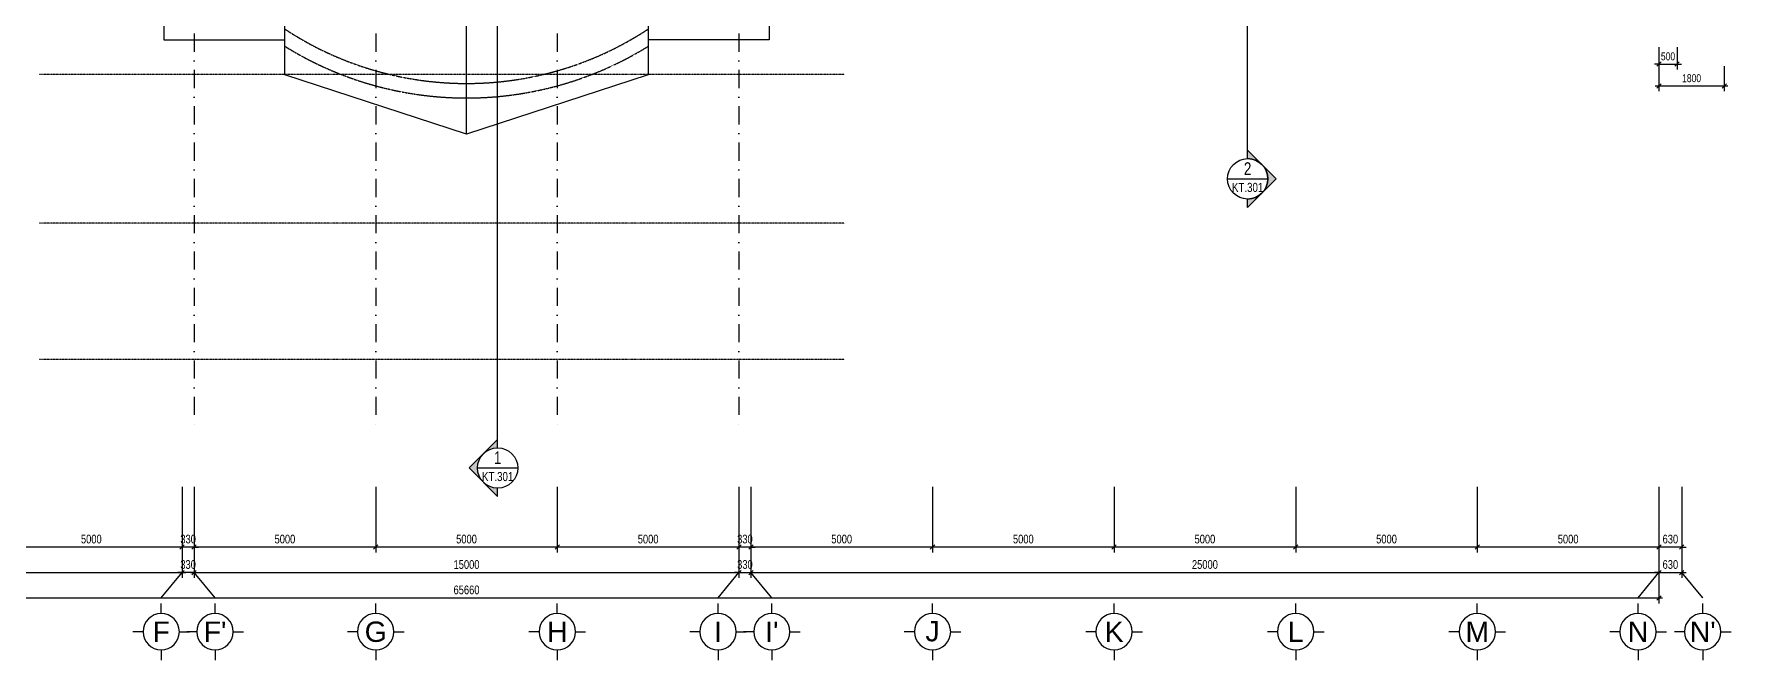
# Model space of a CAD drawing. Header units: millimetres. Extents: x -6474 to 114660, y -19276 to 162431.
# Drawn here: x 20920 to 67646, y -19276 to -2037 of the extents above; entities that cross this region are included whole.
import ezdxf
from ezdxf.enums import TextEntityAlignment as Align

# ---------------------------------------------------------------- set-up
doc = ezdxf.new("R2010")
doc.units = ezdxf.units.MM
for name, pattern in [('luoi  H3$0$DASHDOT', [1, 0.5, -0.25, 0, -0.25]), ('luoi  H3$0$DASHDOT2', [0.5, 0.25, -0.125, 0, -0.125]), ('TT MAI$0$HIDDEN', [0.375, 0.25, -0.125])]:
    doc.linetypes.add(name, pattern=pattern)
for name, color, linetype in [('CUA3', 3, 'Continuous'), ('DAUCAT$0$GHICHU', 6, 'Continuous'), ('dimTT MAI$0$HATCH', 8, 'Continuous'), ('luoi  H3$0$DIM100', 9, 'Continuous'), ('luoi  H3$0$GHICHU', 40, 'Continuous'), ('luoi  H3$0$KH TRUC100', 7, 'Continuous'), ('luoi  H3$0$truc 3', 8, 'Continuous'), ('luoi  H3$0$TRUC9', 251, 'luoi  H3$0$DASHDOT'), ('TEXT', 7, 'Continuous'), ('TT MAI$0$3', 4, 'Continuous'), ('TT MAI$0$VACH121', 121, 'Continuous')]:
    doc.layers.add(name, color=color, linetype=linetype)
doc.styles.add('DAUCAT$0$Tahoma', font='tahoma_1.ttf')
doc.styles.add('DAUCAT$0$VSIMPLEX.SHX', font='VSIMPLEX.SHX', dxfattribs={"width": 0.8})
doc.styles.add('dimTT MAI$0$Standard', font='txt')
doc.styles.add('dimTT MAI$0$VSIMPLEX.SHX', font='VSIMPLEX.SHX', dxfattribs={"width": 0.8})
doc.styles.add('luoi  H3$0$VHELVEN', font='vhelven_0.ttf')
doc.styles.add('luoi  H3$0$VSIMPLEX.SHX', font='VSIMPLEX.SHX', dxfattribs={"width": 0.8})
doc.dimstyles.new('dimTT MAI$0$1-100', dxfattribs={"dimscale": 0, "dimtxt": 220, "dimasz": 120, "dimexe": 150, "dimexo": 300, "dimgap": 100, "dimtad": 1, "dimdec": 0, "dimzin": 0, "dimdsep": 46, "dimtxsty": 'dimTT MAI$0$VSIMPLEX.SHX', "dimblk1": 'dimTT MAI$0$_OBLIQUE', "dimblk2": 'dimTT MAI$0$_OBLIQUE', "dimsah": 1, "dimcen": 0, "dimdle": 100, "dimclrd": 2, "dimclre": 2, "dimclrt": 4, "dimadec": 0, "dimazin": 0, "dimtfac": 1, "dimtdec": 0, "dimtix": 1, "dimtmove": 2, "dimatfit": 3, "dimfxl": 0, "dimtolj": 1, "dimtzin": 0, "dimlwd": -1, "dimlwe": -1, "dimarcsym": 0})
doc.dimstyles.new('dimTT MAI$0$Standard', dxfattribs={"dimtxt": 0.18, "dimasz": 0.18, "dimexe": 0.18, "dimexo": 0.0625, "dimgap": 0.09, "dimtad": 0, "dimtih": 1, "dimtoh": 1, "dimdec": 4, "dimzin": 0, "dimdsep": 46, "dimtxsty": 'dimTT MAI$0$Standard', "dimcen": 0.09, "dimadec": 0, "dimazin": 0, "dimtfac": 1, "dimtdec": 4, "dimtofl": 0, "dimtmove": 0, "dimatfit": 3, "dimfxl": 0, "dimtolj": 1, "dimtzin": 0, "dimarcsym": 0})
doc.dimstyles.new('luoi  H3$0$100', dxfattribs={"dimscale": 0, "dimtxt": 240, "dimasz": 120, "dimexe": 150, "dimexo": 300, "dimgap": 100, "dimtad": 1, "dimdec": 0, "dimzin": 0, "dimdsep": 46, "dimtxsty": 'luoi  H3$0$VSIMPLEX.SHX', "dimblk1": 'luoi  H3$0$_OBLIQUE', "dimblk2": 'luoi  H3$0$_OBLIQUE', "dimsah": 1, "dimcen": 0, "dimdle": 100, "dimclrd": 2, "dimclre": 2, "dimclrt": 4, "dimadec": 0, "dimazin": 0, "dimtfac": 1, "dimtdec": 0, "dimtix": 1, "dimtmove": 2, "dimatfit": 3, "dimfxl": 0, "dimtolj": 1, "dimtzin": 0, "dimlwd": -1, "dimlwe": -1, "dimarcsym": 0})

# ---------------------------------------------------------------- blocks, each defined once
blk = doc.blocks.new('luoi  H3$0$_OBLIQUE')
at = {"color": 0, "linetype": 'ByBlock'}
blk.add_line((-0.5, -0.5), (0.5, 0.5), dxfattribs=at)
blk = doc.blocks.new('*D225')
at = {"layer": 'DEFPOINTS', "color": 0, "ltscale": 2}
for p in [(65660, -14207), (66290, -14207), (65660, -16166)]:
    blk.add_point(p, dxfattribs=at)
at = {"layer": 'luoi  H3$0$DIM100', "color": 2, "ltscale": 2}
for p, q in [((65660, -14507), (65660, -16316)), ((66290, -14507), (66290, -16316)), ((65660, -16166), (65540, -16166)), ((66290, -16166), (65660, -16166)), ((66290, -16166), (66410, -16166))]:
    blk.add_line(p, q, dxfattribs=at)
at = {"layer": 'luoi  H3$0$DIM100', "color": 2, "ltscale": 2, "xscale": 120, "yscale": 120, "zscale": 120}
blk.add_blockref('luoi  H3$0$_OBLIQUE', (65660, -16166), dxfattribs=at)
at = {"layer": 'luoi  H3$0$DIM100', "color": 2, "ltscale": 2, "xscale": 120, "yscale": 120, "zscale": 120, "rotation": 180}
blk.add_blockref('luoi  H3$0$_OBLIQUE', (66290, -16166), dxfattribs=at)
at = {"layer": 'luoi  H3$0$DIM100', "color": 4, "ltscale": 2, "insert": (65975, -15946), "char_height": 240, "attachment_point": 5, "style": 'luoi  H3$0$VSIMPLEX.SHX'}
blk.add_mtext('\\A1;630', dxfattribs=at)
blk = doc.blocks.new('*D226')
at = {"layer": 'DEFPOINTS', "color": 0, "ltscale": 2}
for p in [(60660, -14207), (65660, -14207), (60660, -16166)]:
    blk.add_point(p, dxfattribs=at)
at = {"layer": 'luoi  H3$0$DIM100', "color": 2, "ltscale": 2}
for p, q in [((60660, -14507), (60660, -16316)), ((65660, -14507), (65660, -16316)), ((65760, -16166), (60560, -16166))]:
    blk.add_line(p, q, dxfattribs=at)
at = {"layer": 'luoi  H3$0$DIM100', "color": 2, "ltscale": 2, "xscale": 120, "yscale": 120, "zscale": 120, "rotation": 180}
blk.add_blockref('luoi  H3$0$_OBLIQUE', (60660, -16166), dxfattribs=at)
at = {"layer": 'luoi  H3$0$DIM100', "color": 2, "ltscale": 2, "xscale": 120, "yscale": 120, "zscale": 120}
blk.add_blockref('luoi  H3$0$_OBLIQUE', (65660, -16166), dxfattribs=at)
at = {"layer": 'luoi  H3$0$DIM100', "color": 4, "ltscale": 2, "insert": (63160, -15946), "char_height": 240, "attachment_point": 5, "style": 'luoi  H3$0$VSIMPLEX.SHX'}
blk.add_mtext('\\A1;5000', dxfattribs=at)
blk = doc.blocks.new('*D227')
at = {"layer": 'DEFPOINTS', "color": 0, "ltscale": 2}
for p in [(55660, -14207), (60660, -14207), (55660, -16166)]:
    blk.add_point(p, dxfattribs=at)
at = {"layer": 'luoi  H3$0$DIM100', "color": 2, "ltscale": 2}
for p, q in [((55660, -14507), (55660, -16316)), ((60660, -14507), (60660, -16316)), ((60760, -16166), (55560, -16166))]:
    blk.add_line(p, q, dxfattribs=at)
at = {"layer": 'luoi  H3$0$DIM100', "color": 2, "ltscale": 2, "xscale": 120, "yscale": 120, "zscale": 120, "rotation": 180}
blk.add_blockref('luoi  H3$0$_OBLIQUE', (55660, -16166), dxfattribs=at)
at = {"layer": 'luoi  H3$0$DIM100', "color": 2, "ltscale": 2, "xscale": 120, "yscale": 120, "zscale": 120}
blk.add_blockref('luoi  H3$0$_OBLIQUE', (60660, -16166), dxfattribs=at)
at = {"layer": 'luoi  H3$0$DIM100', "color": 4, "ltscale": 2, "insert": (58160, -15946), "char_height": 240, "attachment_point": 5, "style": 'luoi  H3$0$VSIMPLEX.SHX'}
blk.add_mtext('\\A1;5000', dxfattribs=at)
blk = doc.blocks.new('*D228')
at = {"layer": 'DEFPOINTS', "color": 0, "ltscale": 2}
for p in [(50660, -14207), (55660, -14207), (50660, -16166)]:
    blk.add_point(p, dxfattribs=at)
at = {"layer": 'luoi  H3$0$DIM100', "color": 2, "ltscale": 2}
for p, q in [((50660, -14507), (50660, -16316)), ((55660, -14507), (55660, -16316)), ((55760, -16166), (50560, -16166))]:
    blk.add_line(p, q, dxfattribs=at)
at = {"layer": 'luoi  H3$0$DIM100', "color": 2, "ltscale": 2, "xscale": 120, "yscale": 120, "zscale": 120, "rotation": 180}
blk.add_blockref('luoi  H3$0$_OBLIQUE', (50660, -16166), dxfattribs=at)
at = {"layer": 'luoi  H3$0$DIM100', "color": 2, "ltscale": 2, "xscale": 120, "yscale": 120, "zscale": 120}
blk.add_blockref('luoi  H3$0$_OBLIQUE', (55660, -16166), dxfattribs=at)
at = {"layer": 'luoi  H3$0$DIM100', "color": 4, "ltscale": 2, "insert": (53160, -15946), "char_height": 240, "attachment_point": 5, "style": 'luoi  H3$0$VSIMPLEX.SHX'}
blk.add_mtext('\\A1;5000', dxfattribs=at)
blk = doc.blocks.new('*D229')
at = {"layer": 'DEFPOINTS', "color": 0, "ltscale": 2}
for p in [(45660, -14207), (50660, -14207), (45660, -16166)]:
    blk.add_point(p, dxfattribs=at)
at = {"layer": 'luoi  H3$0$DIM100', "color": 2, "ltscale": 2}
for p, q in [((45660, -14507), (45660, -16316)), ((50660, -14507), (50660, -16316)), ((50760, -16166), (45560, -16166))]:
    blk.add_line(p, q, dxfattribs=at)
at = {"layer": 'luoi  H3$0$DIM100', "color": 2, "ltscale": 2, "xscale": 120, "yscale": 120, "zscale": 120, "rotation": 180}
blk.add_blockref('luoi  H3$0$_OBLIQUE', (45660, -16166), dxfattribs=at)
at = {"layer": 'luoi  H3$0$DIM100', "color": 2, "ltscale": 2, "xscale": 120, "yscale": 120, "zscale": 120}
blk.add_blockref('luoi  H3$0$_OBLIQUE', (50660, -16166), dxfattribs=at)
at = {"layer": 'luoi  H3$0$DIM100', "color": 4, "ltscale": 2, "insert": (48160, -15946), "char_height": 240, "attachment_point": 5, "style": 'luoi  H3$0$VSIMPLEX.SHX'}
blk.add_mtext('\\A1;5000', dxfattribs=at)
blk = doc.blocks.new('*D230')
at = {"layer": 'DEFPOINTS', "color": 0, "ltscale": 2}
for p in [(40660, -14207), (45660, -14207), (40660, -16166)]:
    blk.add_point(p, dxfattribs=at)
at = {"layer": 'luoi  H3$0$DIM100', "color": 2, "ltscale": 2}
for p, q in [((40660, -14507), (40660, -16316)), ((45660, -14507), (45660, -16316)), ((45760, -16166), (40560, -16166))]:
    blk.add_line(p, q, dxfattribs=at)
at = {"layer": 'luoi  H3$0$DIM100', "color": 2, "ltscale": 2, "xscale": 120, "yscale": 120, "zscale": 120, "rotation": 180}
blk.add_blockref('luoi  H3$0$_OBLIQUE', (40660, -16166), dxfattribs=at)
at = {"layer": 'luoi  H3$0$DIM100', "color": 2, "ltscale": 2, "xscale": 120, "yscale": 120, "zscale": 120}
blk.add_blockref('luoi  H3$0$_OBLIQUE', (45660, -16166), dxfattribs=at)
at = {"layer": 'luoi  H3$0$DIM100', "color": 4, "ltscale": 2, "insert": (43160, -15946), "char_height": 240, "attachment_point": 5, "style": 'luoi  H3$0$VSIMPLEX.SHX'}
blk.add_mtext('\\A1;5000', dxfattribs=at)
blk = doc.blocks.new('*D231')
at = {"layer": 'DEFPOINTS', "color": 0, "ltscale": 2}
for p in [(40330, -14207), (40660, -14207), (40330, -16166)]:
    blk.add_point(p, dxfattribs=at)
at = {"layer": 'luoi  H3$0$DIM100', "color": 2, "ltscale": 2}
for p, q in [((40330, -14507), (40330, -16316)), ((40660, -14507), (40660, -16316)), ((40330, -16166), (40210, -16166)), ((40660, -16166), (40330, -16166)), ((40660, -16166), (40780, -16166))]:
    blk.add_line(p, q, dxfattribs=at)
at = {"layer": 'luoi  H3$0$DIM100', "color": 2, "ltscale": 2, "xscale": 120, "yscale": 120, "zscale": 120}
blk.add_blockref('luoi  H3$0$_OBLIQUE', (40330, -16166), dxfattribs=at)
at = {"layer": 'luoi  H3$0$DIM100', "color": 2, "ltscale": 2, "xscale": 120, "yscale": 120, "zscale": 120, "rotation": 180}
blk.add_blockref('luoi  H3$0$_OBLIQUE', (40660, -16166), dxfattribs=at)
at = {"layer": 'luoi  H3$0$DIM100', "color": 4, "ltscale": 2, "insert": (40495, -15946), "char_height": 240, "attachment_point": 5, "style": 'luoi  H3$0$VSIMPLEX.SHX'}
blk.add_mtext('\\A1;330', dxfattribs=at)
blk = doc.blocks.new('*D232')
at = {"layer": 'DEFPOINTS', "color": 0, "ltscale": 2}
for p in [(35330, -14207), (40330, -14207), (35330, -16166)]:
    blk.add_point(p, dxfattribs=at)
at = {"layer": 'luoi  H3$0$DIM100', "color": 2, "ltscale": 2}
for p, q in [((35330, -14507), (35330, -16316)), ((40330, -14507), (40330, -16316)), ((40430, -16166), (35230, -16166))]:
    blk.add_line(p, q, dxfattribs=at)
at = {"layer": 'luoi  H3$0$DIM100', "color": 2, "ltscale": 2, "xscale": 120, "yscale": 120, "zscale": 120, "rotation": 180}
blk.add_blockref('luoi  H3$0$_OBLIQUE', (35330, -16166), dxfattribs=at)
at = {"layer": 'luoi  H3$0$DIM100', "color": 2, "ltscale": 2, "xscale": 120, "yscale": 120, "zscale": 120}
blk.add_blockref('luoi  H3$0$_OBLIQUE', (40330, -16166), dxfattribs=at)
at = {"layer": 'luoi  H3$0$DIM100', "color": 4, "ltscale": 2, "insert": (37830, -15946), "char_height": 240, "attachment_point": 5, "style": 'luoi  H3$0$VSIMPLEX.SHX'}
blk.add_mtext('\\A1;5000', dxfattribs=at)
blk = doc.blocks.new('*D233')
at = {"layer": 'DEFPOINTS', "color": 0, "ltscale": 2}
for p in [(30330, -14207), (35330, -14207), (30330, -16166)]:
    blk.add_point(p, dxfattribs=at)
at = {"layer": 'luoi  H3$0$DIM100', "color": 2, "ltscale": 2}
for p, q in [((30330, -14507), (30330, -16316)), ((35330, -14507), (35330, -16316)), ((35430, -16166), (30230, -16166))]:
    blk.add_line(p, q, dxfattribs=at)
at = {"layer": 'luoi  H3$0$DIM100', "color": 2, "ltscale": 2, "xscale": 120, "yscale": 120, "zscale": 120, "rotation": 180}
blk.add_blockref('luoi  H3$0$_OBLIQUE', (30330, -16166), dxfattribs=at)
at = {"layer": 'luoi  H3$0$DIM100', "color": 2, "ltscale": 2, "xscale": 120, "yscale": 120, "zscale": 120}
blk.add_blockref('luoi  H3$0$_OBLIQUE', (35330, -16166), dxfattribs=at)
at = {"layer": 'luoi  H3$0$DIM100', "color": 4, "ltscale": 2, "insert": (32830, -15946), "char_height": 240, "attachment_point": 5, "style": 'luoi  H3$0$VSIMPLEX.SHX'}
blk.add_mtext('\\A1;5000', dxfattribs=at)
blk = doc.blocks.new('*D234')
at = {"layer": 'DEFPOINTS', "color": 0, "ltscale": 2}
for p in [(25330, -14207), (30330, -14207), (25330, -16166)]:
    blk.add_point(p, dxfattribs=at)
at = {"layer": 'luoi  H3$0$DIM100', "color": 2, "ltscale": 2}
for p, q in [((25330, -14507), (25330, -16316)), ((30330, -14507), (30330, -16316)), ((30430, -16166), (25230, -16166))]:
    blk.add_line(p, q, dxfattribs=at)
at = {"layer": 'luoi  H3$0$DIM100', "color": 2, "ltscale": 2, "xscale": 120, "yscale": 120, "zscale": 120, "rotation": 180}
blk.add_blockref('luoi  H3$0$_OBLIQUE', (25330, -16166), dxfattribs=at)
at = {"layer": 'luoi  H3$0$DIM100', "color": 2, "ltscale": 2, "xscale": 120, "yscale": 120, "zscale": 120}
blk.add_blockref('luoi  H3$0$_OBLIQUE', (30330, -16166), dxfattribs=at)
at = {"layer": 'luoi  H3$0$DIM100', "color": 4, "ltscale": 2, "insert": (27830, -15946), "char_height": 240, "attachment_point": 5, "style": 'luoi  H3$0$VSIMPLEX.SHX'}
blk.add_mtext('\\A1;5000', dxfattribs=at)
blk = doc.blocks.new('*D235')
at = {"layer": 'DEFPOINTS', "color": 0, "ltscale": 2}
for p in [(25000, -14207), (25330, -14207), (25000, -16166)]:
    blk.add_point(p, dxfattribs=at)
at = {"layer": 'luoi  H3$0$DIM100', "color": 2, "ltscale": 2}
for p, q in [((25000, -14507), (25000, -16316)), ((25330, -14507), (25330, -16316)), ((25000, -16166), (24880, -16166)), ((25330, -16166), (25000, -16166)), ((25330, -16166), (25450, -16166))]:
    blk.add_line(p, q, dxfattribs=at)
at = {"layer": 'luoi  H3$0$DIM100', "color": 2, "ltscale": 2, "xscale": 120, "yscale": 120, "zscale": 120}
blk.add_blockref('luoi  H3$0$_OBLIQUE', (25000, -16166), dxfattribs=at)
at = {"layer": 'luoi  H3$0$DIM100', "color": 2, "ltscale": 2, "xscale": 120, "yscale": 120, "zscale": 120, "rotation": 180}
blk.add_blockref('luoi  H3$0$_OBLIQUE', (25330, -16166), dxfattribs=at)
at = {"layer": 'luoi  H3$0$DIM100', "color": 4, "ltscale": 2, "insert": (25165, -15946), "char_height": 240, "attachment_point": 5, "style": 'luoi  H3$0$VSIMPLEX.SHX'}
blk.add_mtext('\\A1;330', dxfattribs=at)
blk = doc.blocks.new('*D236')
at = {"layer": 'DEFPOINTS', "color": 0, "ltscale": 2}
for p in [(20000, -14207), (25000, -14207), (20000, -16166)]:
    blk.add_point(p, dxfattribs=at)
at = {"layer": 'luoi  H3$0$DIM100', "color": 2, "ltscale": 2}
for p, q in [((20000, -14507), (20000, -16316)), ((25000, -14507), (25000, -16316)), ((25100, -16166), (19900, -16166))]:
    blk.add_line(p, q, dxfattribs=at)
at = {"layer": 'luoi  H3$0$DIM100', "color": 2, "ltscale": 2, "xscale": 120, "yscale": 120, "zscale": 120, "rotation": 180}
blk.add_blockref('luoi  H3$0$_OBLIQUE', (20000, -16166), dxfattribs=at)
at = {"layer": 'luoi  H3$0$DIM100', "color": 2, "ltscale": 2, "xscale": 120, "yscale": 120, "zscale": 120}
blk.add_blockref('luoi  H3$0$_OBLIQUE', (25000, -16166), dxfattribs=at)
at = {"layer": 'luoi  H3$0$DIM100', "color": 4, "ltscale": 2, "insert": (22500, -15946), "char_height": 240, "attachment_point": 5, "style": 'luoi  H3$0$VSIMPLEX.SHX'}
blk.add_mtext('\\A1;5000', dxfattribs=at)
blk = doc.blocks.new('*D241')
at = {"layer": 'DEFPOINTS', "color": 0, "ltscale": 2}
for p in [(0, -14207), (25000, -14207), (25000, -16866)]:
    blk.add_point(p, dxfattribs=at)
at = {"layer": 'luoi  H3$0$DIM100', "color": 2, "ltscale": 2}
for p, q in [((0, -14507), (0, -17016)), ((25000, -14507), (25000, -17016)), ((-100, -16866), (25100, -16866))]:
    blk.add_line(p, q, dxfattribs=at)
at = {"layer": 'luoi  H3$0$DIM100', "color": 2, "ltscale": 2, "xscale": 120, "yscale": 120, "zscale": 120, "rotation": 180}
blk.add_blockref('luoi  H3$0$_OBLIQUE', (0, -16866), dxfattribs=at)
at = {"layer": 'luoi  H3$0$DIM100', "color": 2, "ltscale": 2, "xscale": 120, "yscale": 120, "zscale": 120}
blk.add_blockref('luoi  H3$0$_OBLIQUE', (25000, -16866), dxfattribs=at)
at = {"layer": 'luoi  H3$0$DIM100', "color": 4, "ltscale": 2, "insert": (12500, -16646), "char_height": 240, "attachment_point": 5, "style": 'luoi  H3$0$VSIMPLEX.SHX'}
blk.add_mtext('\\A1;25000', dxfattribs=at)
blk = doc.blocks.new('*D242')
at = {"layer": 'DEFPOINTS', "color": 0, "ltscale": 2}
for p in [(25330, -14207), (40330, -14207), (40330, -16866)]:
    blk.add_point(p, dxfattribs=at)
at = {"layer": 'luoi  H3$0$DIM100', "color": 2, "ltscale": 2}
for p, q in [((25330, -14507), (25330, -17016)), ((40330, -14507), (40330, -17016)), ((25230, -16866), (40430, -16866))]:
    blk.add_line(p, q, dxfattribs=at)
at = {"layer": 'luoi  H3$0$DIM100', "color": 2, "ltscale": 2, "xscale": 120, "yscale": 120, "zscale": 120, "rotation": 180}
blk.add_blockref('luoi  H3$0$_OBLIQUE', (25330, -16866), dxfattribs=at)
at = {"layer": 'luoi  H3$0$DIM100', "color": 2, "ltscale": 2, "xscale": 120, "yscale": 120, "zscale": 120}
blk.add_blockref('luoi  H3$0$_OBLIQUE', (40330, -16866), dxfattribs=at)
at = {"layer": 'luoi  H3$0$DIM100', "color": 4, "ltscale": 2, "insert": (32830, -16646), "char_height": 240, "attachment_point": 5, "style": 'luoi  H3$0$VSIMPLEX.SHX'}
blk.add_mtext('\\A1;15000', dxfattribs=at)
blk = doc.blocks.new('*D243')
at = {"layer": 'DEFPOINTS', "color": 0, "ltscale": 2}
for p in [(40330, -14207), (40660, -14207), (40660, -16866)]:
    blk.add_point(p, dxfattribs=at)
at = {"layer": 'luoi  H3$0$DIM100', "color": 2, "ltscale": 2}
for p, q in [((40330, -14507), (40330, -17016)), ((40660, -14507), (40660, -17016)), ((40330, -16866), (40210, -16866)), ((40330, -16866), (40660, -16866)), ((40660, -16866), (40780, -16866))]:
    blk.add_line(p, q, dxfattribs=at)
at = {"layer": 'luoi  H3$0$DIM100', "color": 2, "ltscale": 2, "xscale": 120, "yscale": 120, "zscale": 120}
blk.add_blockref('luoi  H3$0$_OBLIQUE', (40330, -16866), dxfattribs=at)
at = {"layer": 'luoi  H3$0$DIM100', "color": 2, "ltscale": 2, "xscale": 120, "yscale": 120, "zscale": 120, "rotation": 180}
blk.add_blockref('luoi  H3$0$_OBLIQUE', (40660, -16866), dxfattribs=at)
at = {"layer": 'luoi  H3$0$DIM100', "color": 4, "ltscale": 2, "insert": (40495, -16646), "char_height": 240, "attachment_point": 5, "style": 'luoi  H3$0$VSIMPLEX.SHX'}
blk.add_mtext('\\A1;330', dxfattribs=at)
blk = doc.blocks.new('*D244')
at = {"layer": 'DEFPOINTS', "color": 0, "ltscale": 2}
for p in [(40660, -14207), (65660, -14207), (65660, -16866)]:
    blk.add_point(p, dxfattribs=at)
at = {"layer": 'luoi  H3$0$DIM100', "color": 2, "ltscale": 2}
for p, q in [((40660, -14507), (40660, -17016)), ((65660, -14507), (65660, -17016)), ((40560, -16866), (65760, -16866))]:
    blk.add_line(p, q, dxfattribs=at)
at = {"layer": 'luoi  H3$0$DIM100', "color": 2, "ltscale": 2, "xscale": 120, "yscale": 120, "zscale": 120, "rotation": 180}
blk.add_blockref('luoi  H3$0$_OBLIQUE', (40660, -16866), dxfattribs=at)
at = {"layer": 'luoi  H3$0$DIM100', "color": 2, "ltscale": 2, "xscale": 120, "yscale": 120, "zscale": 120}
blk.add_blockref('luoi  H3$0$_OBLIQUE', (65660, -16866), dxfattribs=at)
at = {"layer": 'luoi  H3$0$DIM100', "color": 4, "ltscale": 2, "insert": (53160, -16646), "char_height": 240, "attachment_point": 5, "style": 'luoi  H3$0$VSIMPLEX.SHX'}
blk.add_mtext('\\A1;25000', dxfattribs=at)
blk = doc.blocks.new('*D245')
at = {"layer": 'DEFPOINTS', "color": 0, "ltscale": 2}
for p in [(65660, -14207), (66290, -14207), (66290, -16866)]:
    blk.add_point(p, dxfattribs=at)
at = {"layer": 'luoi  H3$0$DIM100', "color": 2, "ltscale": 2}
for p, q in [((65660, -14507), (65660, -17016)), ((66290, -14507), (66290, -17016)), ((65660, -16866), (65540, -16866)), ((65660, -16866), (66290, -16866)), ((66290, -16866), (66410, -16866))]:
    blk.add_line(p, q, dxfattribs=at)
at = {"layer": 'luoi  H3$0$DIM100', "color": 2, "ltscale": 2, "xscale": 120, "yscale": 120, "zscale": 120}
blk.add_blockref('luoi  H3$0$_OBLIQUE', (65660, -16866), dxfattribs=at)
at = {"layer": 'luoi  H3$0$DIM100', "color": 2, "ltscale": 2, "xscale": 120, "yscale": 120, "zscale": 120, "rotation": 180}
blk.add_blockref('luoi  H3$0$_OBLIQUE', (66290, -16866), dxfattribs=at)
at = {"layer": 'luoi  H3$0$DIM100', "color": 4, "ltscale": 2, "insert": (65975, -16646), "char_height": 240, "attachment_point": 5, "style": 'luoi  H3$0$VSIMPLEX.SHX'}
blk.add_mtext('\\A1;630', dxfattribs=at)
blk = doc.blocks.new('*D246')
at = {"layer": 'DEFPOINTS', "color": 0, "ltscale": 2}
for p in [(0, -14207), (65660, -14207), (65660, -17566)]:
    blk.add_point(p, dxfattribs=at)
at = {"layer": 'luoi  H3$0$DIM100', "color": 2, "ltscale": 2}
for p, q in [((0, -14507), (0, -17716)), ((65660, -14507), (65660, -17716)), ((-100, -17566), (65760, -17566))]:
    blk.add_line(p, q, dxfattribs=at)
at = {"layer": 'luoi  H3$0$DIM100', "color": 2, "ltscale": 2, "xscale": 120, "yscale": 120, "zscale": 120, "rotation": 180}
blk.add_blockref('luoi  H3$0$_OBLIQUE', (0, -17566), dxfattribs=at)
at = {"layer": 'luoi  H3$0$DIM100', "color": 2, "ltscale": 2, "xscale": 120, "yscale": 120, "zscale": 120}
blk.add_blockref('luoi  H3$0$_OBLIQUE', (65660, -17566), dxfattribs=at)
at = {"layer": 'luoi  H3$0$DIM100', "color": 4, "ltscale": 2, "insert": (32830, -17346), "char_height": 240, "attachment_point": 5, "style": 'luoi  H3$0$VSIMPLEX.SHX'}
blk.add_mtext('\\A1;65660', dxfattribs=at)
blk = doc.blocks.new('*D247')
at = {"layer": 'DEFPOINTS', "color": 0, "ltscale": 2}
for p in [(25000, -15207), (25330, -15207), (25000, -16866)]:
    blk.add_point(p, dxfattribs=at)
at = {"layer": 'luoi  H3$0$DIM100', "color": 2, "ltscale": 2}
for p, q in [((25000, -15507), (25000, -17016)), ((25330, -15507), (25330, -17016)), ((25000, -16866), (24880, -16866)), ((25330, -16866), (25000, -16866)), ((25330, -16866), (25450, -16866))]:
    blk.add_line(p, q, dxfattribs=at)
at = {"layer": 'luoi  H3$0$DIM100', "color": 2, "ltscale": 2, "xscale": 120, "yscale": 120, "zscale": 120}
blk.add_blockref('luoi  H3$0$_OBLIQUE', (25000, -16866), dxfattribs=at)
at = {"layer": 'luoi  H3$0$DIM100', "color": 2, "ltscale": 2, "xscale": 120, "yscale": 120, "zscale": 120, "rotation": 180}
blk.add_blockref('luoi  H3$0$_OBLIQUE', (25330, -16866), dxfattribs=at)
at = {"layer": 'luoi  H3$0$DIM100', "color": 4, "ltscale": 2, "insert": (25165, -16646), "char_height": 240, "attachment_point": 5, "style": 'luoi  H3$0$VSIMPLEX.SHX'}
blk.add_mtext('\\A1;330', dxfattribs=at)
blk = doc.blocks.new('luoi  H3$0$TRUCCOT')
for p, q in [((0, -140), (0, 0)), ((-250, -390), (-390, -390)), ((250, -390), (390, -390)), ((0, -640), (0, -780))]:
    blk.add_line(p, q)
blk.add_circle((0, -390), 250)
at = {"layer": 'luoi  H3$0$GHICHU', "style": 'luoi  H3$0$VHELVEN'}
blk.add_attdef('TRUC', text='', height=280, dxfattribs=at).set_placement((0, -390), align=Align.MIDDLE_CENTER)
blk = doc.blocks.new('TT MAI')
at = {"layer": 'TT MAI$0$3'}
blk.add_line((32830, -4800), (32830, 101), dxfattribs=at)
for points in [[(27830, 101), (24500, 100), (24500, -2200), (27830, -2200)], [(32830, -4800), (27830, -3160), (27830, 101), (37830, 101), (37830, -3160), (32830, -4800)], [(37830, 101), (41160, 100), (41160, -2200), (37830, -2200)]]:
    blk.add_lwpolyline(points, dxfattribs=at)
at = {"layer": 'TT MAI$0$3', "color": 0, "linetype": 'TT MAI$0$HIDDEN'}
for radius, start, end in [(9100, 236.6707, 303.3293), (9500, 238.2431, 301.7569)]:
    blk.add_arc((32830, 5700), radius, start, end, dxfattribs=at)
at = {"layer": 'TT MAI$0$VACH121', "ltscale": 2}
blk.add_lwpolyline([(24930, -2210), (24930, -2200)], dxfattribs=at)
blk = doc.blocks.new('*U366')
h = blk.add_hatch(color=256)
edge = h.paths.add_edge_path()
edge.add_line((0, 594.48), (0, 597.77))
edge.add_line((0, 597.77), (-11.23, 586.55))
edge.add_line((-11.23, 586.55), (0, 575.32))
edge.add_line((0, 575.32), (0, 578.61))
edge.add_arc((0, 586.55), 7.94, 90, 270, ccw=False)
h = blk.add_hatch(color=256)
edge = h.paths.add_edge_path()
edge.add_line((0, 7.94), (0, 11.23))
edge.add_line((0, 11.23), (-11.23, 0))
edge.add_line((-11.23, 0), (0, -11.23))
edge.add_line((0, -11.23), (0, -7.94))
edge.add_arc((0, 0), 7.94, 90, 270, ccw=False)
for p, q in [((-7.94, 586.55), (7.94, 586.55)), ((0, 7.94), (0, 578.61)), ((-7.94, 0), (7.94, 0))]:
    blk.add_line(p, q)
for points in [[(0, 594.48), (0, 597.77), (-11.23, 586.55), (0, 575.32), (0, 578.61, -1)], [(0, 7.94), (0, 11.23), (-11.23, 0), (0, -11.23), (0, -7.94, -1)]]:
    blk.add_lwpolyline(points, format="xyb", close=True)
for centre in [(0, 586.55), (0, 0)]:
    blk.add_circle(centre, 7.94)
at = {"style": 'DAUCAT$0$Tahoma', "flags": 8}
for tag, p in [('VIEWNUMBER-b', (0, 586.55)), ('VIEWNUMBER', (0, 0))]:
    blk.add_attdef(tag, text='', height=2.5, dxfattribs=at).set_placement(p, align=Align.BOTTOM_CENTER)
for tag, p in [('SHEETNUMBER-b', (0, 584.96)), ('SHEETNUMBER', (0, -1.59))]:
    blk.add_attdef(tag, text='', height=2.5, dxfattribs=at).set_placement(p, align=Align.TOP_CENTER)
blk = doc.blocks.new('*U367')
h = blk.add_hatch(color=256)
edge = h.paths.add_edge_path()
edge.add_line((0, 474.29), (0, 477.57))
edge.add_line((0, 477.57), (11.23, 466.35))
edge.add_line((11.23, 466.35), (0, 455.12))
edge.add_line((0, 455.12), (0, 458.41))
edge.add_arc((0, 466.35), 7.94, 270, 450)
h = blk.add_hatch(color=256)
edge = h.paths.add_edge_path()
edge.add_line((0, 7.94), (0, 11.23))
edge.add_line((0, 11.23), (11.23, 0))
edge.add_line((11.23, 0), (0, -11.23))
edge.add_line((0, -11.23), (0, -7.94))
edge.add_arc((0, 0), 7.94, 270, 450)
for p, q in [((-7.94, 466.35), (7.94, 466.35)), ((0, 7.94), (0, 458.41)), ((-7.94, 0), (7.94, 0))]:
    blk.add_line(p, q)
for points in [[(0, 474.29), (0, 477.57), (11.23, 466.35), (0, 455.12), (0, 458.41, 1)], [(0, 7.94), (0, 11.23), (11.23, 0), (0, -11.23), (0, -7.94, 1)]]:
    blk.add_lwpolyline(points, format="xyb", close=True)
for centre in [(0, 466.35), (0, 0)]:
    blk.add_circle(centre, 7.94)
at = {"style": 'DAUCAT$0$Tahoma', "flags": 8}
for tag, p in [('VIEWNUMBER-b', (0, 466.35)), ('VIEWNUMBER', (0, 0))]:
    blk.add_attdef(tag, text='', height=2.5, dxfattribs=at).set_placement(p, align=Align.BOTTOM_CENTER)
for tag, p in [('SHEETNUMBER-b', (0, 464.76)), ('SHEETNUMBER', (0, -1.59))]:
    blk.add_attdef(tag, text='', height=2.5, dxfattribs=at).set_placement(p, align=Align.TOP_CENTER)
blk = doc.blocks.new('DAUCAT')
at = {"layer": 'DAUCAT$0$GHICHU', "color": 6}
ref = blk.add_blockref('*U366', (33687, -13987), dxfattribs=dict(at, xscale=70, yscale=70, zscale=70))
ref.add_attrib('VIEWNUMBER', '1', dxfattribs={"layer": '0', "height": 350, "style": 'DAUCAT$0$VSIMPLEX.SHX', "width": 0.8}).set_placement((33687, -13987), align=Align.BOTTOM_CENTER)
ref.add_attrib('SHEETNUMBER', 'KT.301', dxfattribs={"layer": '0', "height": 250, "style": 'DAUCAT$0$VSIMPLEX.SHX', "width": 0.8}).set_placement((33687, -14098), align=Align.TOP_CENTER)
ref.add_attrib('VIEWNUMBER-b', '1', dxfattribs={"layer": '0', "height": 350, "style": 'DAUCAT$0$VSIMPLEX.SHX', "width": 0.8}).set_placement((33687, 27072), align=Align.BOTTOM_CENTER)
ref.add_attrib('SHEETNUMBER-b', 'KT.301', dxfattribs={"layer": '0', "height": 250, "style": 'DAUCAT$0$VSIMPLEX.SHX', "width": 0.8}).set_placement((33687, 26961), align=Align.TOP_CENTER)
ref = blk.add_blockref('*U367', (54336, -6026), dxfattribs=dict(at, xscale=70, yscale=70, zscale=70))
ref.add_attrib('VIEWNUMBER', '2', dxfattribs={"layer": '0', "height": 350, "style": 'DAUCAT$0$VSIMPLEX.SHX', "width": 0.8}).set_placement((54336, -6026), align=Align.BOTTOM_CENTER)
ref.add_attrib('SHEETNUMBER', 'KT.301', dxfattribs={"layer": '0', "height": 250, "style": 'DAUCAT$0$VSIMPLEX.SHX', "width": 0.8}).set_placement((54336, -6137), align=Align.TOP_CENTER)
ref.add_attrib('VIEWNUMBER-b', '2', dxfattribs={"layer": '0', "height": 350, "style": 'DAUCAT$0$VSIMPLEX.SHX', "width": 0.8}).set_placement((54336, 26619), align=Align.BOTTOM_CENTER)
ref.add_attrib('SHEETNUMBER-b', 'KT.301', dxfattribs={"layer": '0', "height": 250, "style": 'DAUCAT$0$VSIMPLEX.SHX', "width": 0.8}).set_placement((54336, 26508), align=Align.TOP_CENTER)
blk = doc.blocks.new('dimTT MAI$0$_OBLIQUE')
at = {"color": 0, "linetype": 'ByBlock'}
blk.add_line((-0.5, -0.5), (0.5, 0.5), dxfattribs=at)
blk = doc.blocks.new('*D370')
at = {"layer": 'DEFPOINTS', "color": 0}
for p in [(65660, -2101), (66160, -2101), (66160, -2865)]:
    blk.add_point(p, dxfattribs=at)
at = {"layer": 'dimTT MAI$0$HATCH', "color": 2}
for p, q in [((65660, -2401), (65660, -3015)), ((66160, -2401), (66160, -3015)), ((65660, -2865), (65540, -2865)), ((65660, -2865), (66160, -2865)), ((66160, -2865), (66280, -2865))]:
    blk.add_line(p, q, dxfattribs=at)
at = {"layer": 'dimTT MAI$0$HATCH', "color": 2, "xscale": 120, "yscale": 120, "zscale": 120}
blk.add_blockref('dimTT MAI$0$_OBLIQUE', (65660, -2865), dxfattribs=at)
at = {"layer": 'dimTT MAI$0$HATCH', "color": 2, "xscale": 120, "yscale": 120, "zscale": 120, "rotation": 180}
blk.add_blockref('dimTT MAI$0$_OBLIQUE', (66160, -2865), dxfattribs=at)
at = {"layer": 'dimTT MAI$0$HATCH', "color": 4, "insert": (65910, -2655), "char_height": 220, "attachment_point": 5, "style": 'dimTT MAI$0$VSIMPLEX.SHX'}
blk.add_mtext('\\A1;500', dxfattribs=at)
blk = doc.blocks.new('*D387')
at = {"color": 2}
for p, q in [((65660, -2923), (65660, -3617)), ((67460, -2923), (67460, -3617)), ((65560, -3467), (67560, -3467))]:
    blk.add_line(p, q, dxfattribs=at)
at = {"layer": 'DEFPOINTS', "color": 0}
for p in [(65660, -2623), (67460, -2623), (67460, -3467)]:
    blk.add_point(p, dxfattribs=at)
at = {"color": 2, "xscale": 120, "yscale": 120, "zscale": 120, "rotation": 180}
blk.add_blockref('dimTT MAI$0$_OBLIQUE', (65660, -3467), dxfattribs=at)
at = {"color": 2, "xscale": 120, "yscale": 120, "zscale": 120}
blk.add_blockref('dimTT MAI$0$_OBLIQUE', (67460, -3467), dxfattribs=at)
at = {"color": 4, "insert": (66560, -3257), "char_height": 220, "attachment_point": 5, "style": 'dimTT MAI$0$VSIMPLEX.SHX'}
blk.add_mtext('\\A1;1800', dxfattribs=at)
blk = doc.blocks.new('luoi  H3')
at = {"layer": 'luoi  H3$0$KH TRUC100', "ltscale": 2}
for points in [[(24424, -17566), (24424, -17565.8), (25000, -16866)], [(25906, -17566), (25906, -17565.8), (25330, -16866)], [(39754, -17566), (39754, -17565.8), (40330, -16866)], [(41236, -17566), (41236, -17565.8), (40660, -16866)], [(65084, -17566), (65084, -17565.8), (65660, -16866)], [(66866, -17566), (66866, -17565.8), (66290, -16866)]]:
    blk.add_lwpolyline(points, dxfattribs=at)
at = {"layer": 'luoi  H3$0$truc 3', "linetype": 'luoi  H3$0$DASHDOT2', "ltscale": 2000}
for p, q in [((25330, 23976.2), (25330, -12863.1)), ((30330, 23976.2), (30330, -12863.1)), ((35330, 23976.2), (35330, -12863.1)), ((40330, 23976.2), (40330, -12863.1))]:
    blk.add_line(p, q, dxfattribs=at)
at = {"layer": 'luoi  H3$0$TRUC9', "ltscale": 2}
for p, q in [((43233.4, -3150), (21060.2, -3150)), ((43233.4, -7250), (21060.2, -7250)), ((43233.4, -11000), (21060.2, -11000))]:
    blk.add_line(p, q, dxfattribs=at)
at = {"layer": 'luoi  H3$0$KH TRUC100'}
ref = blk.add_blockref('luoi  H3$0$TRUCCOT', (24424, -19275.8), dxfattribs=dict(at, xscale=-2, yscale=2, zscale=2, rotation=180))
ref.add_attrib('TRUC', 'F', dxfattribs={"height": 560, "style": 'luoi  H3$0$VHELVEN'}).set_placement((24424, -18495.8), align=Align.MIDDLE_CENTER)
ref = blk.add_blockref('luoi  H3$0$TRUCCOT', (25906, -19275.8), dxfattribs=dict(at, xscale=-2, yscale=2, zscale=2, rotation=180))
ref.add_attrib('TRUC', "F'", dxfattribs={"height": 560, "style": 'luoi  H3$0$VHELVEN'}).set_placement((25906, -18495.8), align=Align.MIDDLE_CENTER)
ref = blk.add_blockref('luoi  H3$0$TRUCCOT', (30330, -19275.8), dxfattribs=dict(at, xscale=-2, yscale=2, zscale=2, rotation=180))
ref.add_attrib('TRUC', 'G', dxfattribs={"height": 560, "style": 'luoi  H3$0$VHELVEN'}).set_placement((30330, -18495.8), align=Align.MIDDLE_CENTER)
ref = blk.add_blockref('luoi  H3$0$TRUCCOT', (35330, -19275.8), dxfattribs=dict(at, xscale=-2, yscale=2, zscale=2, rotation=180))
ref.add_attrib('TRUC', 'H', dxfattribs={"height": 560, "style": 'luoi  H3$0$VHELVEN'}).set_placement((35330, -18495.8), align=Align.MIDDLE_CENTER)
ref = blk.add_blockref('luoi  H3$0$TRUCCOT', (39754, -19275.8), dxfattribs=dict(at, xscale=-2, yscale=2, zscale=2, rotation=180))
ref.add_attrib('TRUC', 'I', dxfattribs={"height": 560, "style": 'luoi  H3$0$VHELVEN'}).set_placement((39754, -18495.8), align=Align.MIDDLE_CENTER)
ref = blk.add_blockref('luoi  H3$0$TRUCCOT', (41236, -19275.8), dxfattribs=dict(at, xscale=-2, yscale=2, zscale=2, rotation=180))
ref.add_attrib('TRUC', "I'", dxfattribs={"height": 560, "style": 'luoi  H3$0$VHELVEN'}).set_placement((41236, -18495.8), align=Align.MIDDLE_CENTER)
ref = blk.add_blockref('luoi  H3$0$TRUCCOT', (45660, -19275.8), dxfattribs=dict(at, xscale=-2, yscale=2, zscale=2, rotation=180))
ref.add_attrib('TRUC', 'J', dxfattribs={"height": 560, "style": 'luoi  H3$0$VHELVEN'}).set_placement((45660, -18480.2), align=Align.MIDDLE_CENTER)
ref = blk.add_blockref('luoi  H3$0$TRUCCOT', (50660, -19275.8), dxfattribs=dict(at, xscale=-2, yscale=2, zscale=2, rotation=180))
ref.add_attrib('TRUC', 'K', dxfattribs={"height": 560, "style": 'luoi  H3$0$VHELVEN'}).set_placement((50660, -18495.8), align=Align.MIDDLE_CENTER)
ref = blk.add_blockref('luoi  H3$0$TRUCCOT', (55660, -19275.8), dxfattribs=dict(at, xscale=-2, yscale=2, zscale=2, rotation=180))
ref.add_attrib('TRUC', 'L', dxfattribs={"height": 560, "style": 'luoi  H3$0$VHELVEN'}).set_placement((55660, -18495.8), align=Align.MIDDLE_CENTER)
ref = blk.add_blockref('luoi  H3$0$TRUCCOT', (60660, -19275.8), dxfattribs=dict(at, xscale=-2, yscale=2, zscale=2, rotation=180))
ref.add_attrib('TRUC', 'M', dxfattribs={"height": 560, "style": 'luoi  H3$0$VHELVEN'}).set_placement((60660, -18495.8), align=Align.MIDDLE_CENTER)
ref = blk.add_blockref('luoi  H3$0$TRUCCOT', (65084, -19275.8), dxfattribs=dict(at, xscale=-2, yscale=2, zscale=2, rotation=180))
ref.add_attrib('TRUC', 'N', dxfattribs={"height": 560, "style": 'luoi  H3$0$VHELVEN'}).set_placement((65084, -18495.8), align=Align.MIDDLE_CENTER)
ref = blk.add_blockref('luoi  H3$0$TRUCCOT', (66866, -19275.8), dxfattribs=dict(at, xscale=-2, yscale=2, zscale=2, rotation=180))
ref.add_attrib('TRUC', "N'", dxfattribs={"height": 560, "style": 'luoi  H3$0$VHELVEN'}).set_placement((66866, -18495.8), align=Align.MIDDLE_CENTER)
at = {"layer": 'luoi  H3$0$DIM100', "ltscale": 2}
for base, p1, p2, picture, middle in [((25000, -16866), (0, -14206.8), (25000, -14206.8), '*D241', (12500, -16646)), ((65660, -17565.8), (0, -14206.8), (65660, -14206.8), '*D246', (32830, -17345.8)), ((20000, -16166), (25000, -14206.8), (20000, -14206.8), '*D236', (22500, -15946)), ((25000, -16166), (25330, -14206.8), (25000, -14206.8), '*D235', (25165, -15946)), ((25330, -16166), (30330, -14206.8), (25330, -14206.8), '*D234', (27830, -15946)), ((40330, -16866), (25330, -14206.8), (40330, -14206.8), '*D242', (32830, -16646)), ((30330, -16166), (35330, -14206.8), (30330, -14206.8), '*D233', (32830, -15946)), ((35330, -16166), (40330, -14206.8), (35330, -14206.8), '*D232', (37830, -15946)), ((40330, -16166), (40660, -14206.8), (40330, -14206.8), '*D231', (40495, -15946)), ((40660, -16866), (40330, -14206.8), (40660, -14206.8), '*D243', (40495, -16646)), ((40660, -16166), (45660, -14206.8), (40660, -14206.8), '*D230', (43160, -15946)), ((65660, -16866), (40660, -14206.8), (65660, -14206.8), '*D244', (53160, -16646)), ((45660, -16166), (50660, -14206.8), (45660, -14206.8), '*D229', (48160, -15946)), ((50660, -16166), (55660, -14206.8), (50660, -14206.8), '*D228', (53160, -15946)), ((55660, -16166), (60660, -14206.8), (55660, -14206.8), '*D227', (58160, -15946)), ((60660, -16166), (65660, -14206.8), (60660, -14206.8), '*D226', (63160, -15946)), ((65660, -16166), (66290, -14206.8), (65660, -14206.8), '*D225', (65975, -15946)), ((66290, -16866), (65660, -14206.8), (66290, -14206.8), '*D245', (65975, -16646)), ((25000, -16866), (25330, -15206.8), (25000, -15206.8), '*D247', (25165, -16646))]:
    dim = blk.add_linear_dim(base=base, p1=p1, p2=p2, dimstyle='luoi  H3$0$100', override={"dimscale": 1}, dxfattribs=at)
    dim.commit()
    dim.dimension.update_dxf_attribs({"geometry": picture, "text_midpoint": middle})
blk = doc.blocks.new('dimTT MAI')
dim = blk.add_aligned_dim(p1=(65660, -2623.4), p2=(67459.8, -2623.4), distance=-843.3, dimstyle='dimTT MAI$0$Standard', override={"dimtxt": 220, "dimasz": 120, "dimexe": 150, "dimexo": 300, "dimgap": 100, "dimtad": 1, "dimtih": 0, "dimtoh": 0, "dimdec": 0, "dimtxsty": 'dimTT MAI$0$VSIMPLEX.SHX', "dimblk1": 'dimTT MAI$0$_OBLIQUE', "dimblk2": 'dimTT MAI$0$_OBLIQUE', "dimsah": 1, "dimcen": 0, "dimdle": 100, "dimclrd": 2, "dimclre": 2, "dimclrt": 4, "dimtdec": 0, "dimtix": 1, "dimtofl": 1, "dimtmove": 2, "dimlwd": 65535, "dimlwe": 65535})
dim.commit()
dim.dimension.update_dxf_attribs({"geometry": '*D387', "text_midpoint": (66559.9, -3256.8)})
at = {"layer": 'dimTT MAI$0$HATCH'}
dim = blk.add_aligned_dim(p1=(65660, -2100.5), p2=(66160, -2100.5), distance=-764.9, dimstyle='dimTT MAI$0$1-100', override={"dimscale": 1}, dxfattribs=at)
dim.commit()
dim.dimension.update_dxf_attribs({"geometry": '*D370', "text_midpoint": (65910, -2655.4)})

msp = doc.modelspace()

# ---------------------------------------------------------------- block references
msp.add_blockref('luoi  H3', (0, 0))
at = {"layer": 'CUA3'}
for name in ['TT MAI', 'DAUCAT']:
    msp.add_blockref(name, (0, 0), dxfattribs=at)
at = {"layer": 'TEXT'}
msp.add_blockref('dimTT MAI', (0, 0), dxfattribs=at)

doc.saveas('drawing.dxf')
